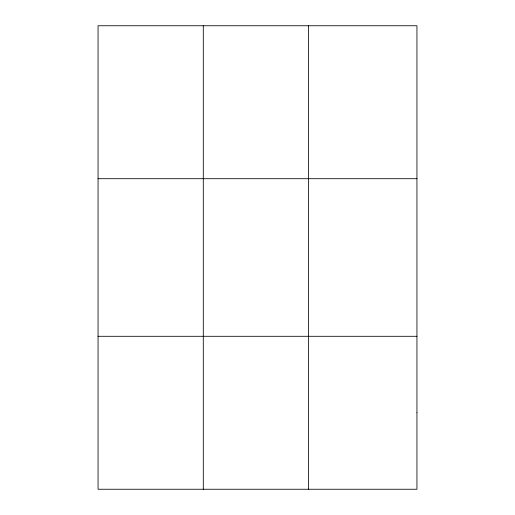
<?xml version="1.0" encoding="UTF-8"?>
<svg xmlns="http://www.w3.org/2000/svg" width="515" height="515" viewBox="0 0 515 515"><rect width="100%" height="100%" fill="white"/><g stroke="black" fill="none" stroke-linecap="round" stroke-linejoin="round"><path stroke-width="0.77" d="M203.29 25.75L203.29 489.25M308.524 25.75L308.524 489.25M98.056 178.705L416.944 178.705M98.056 336.295L416.944 336.295M416.944 412.773L416.944 489.25L98.056 489.25L98.056 25.75L416.944 25.75L416.944 412.773"/></g></svg>
